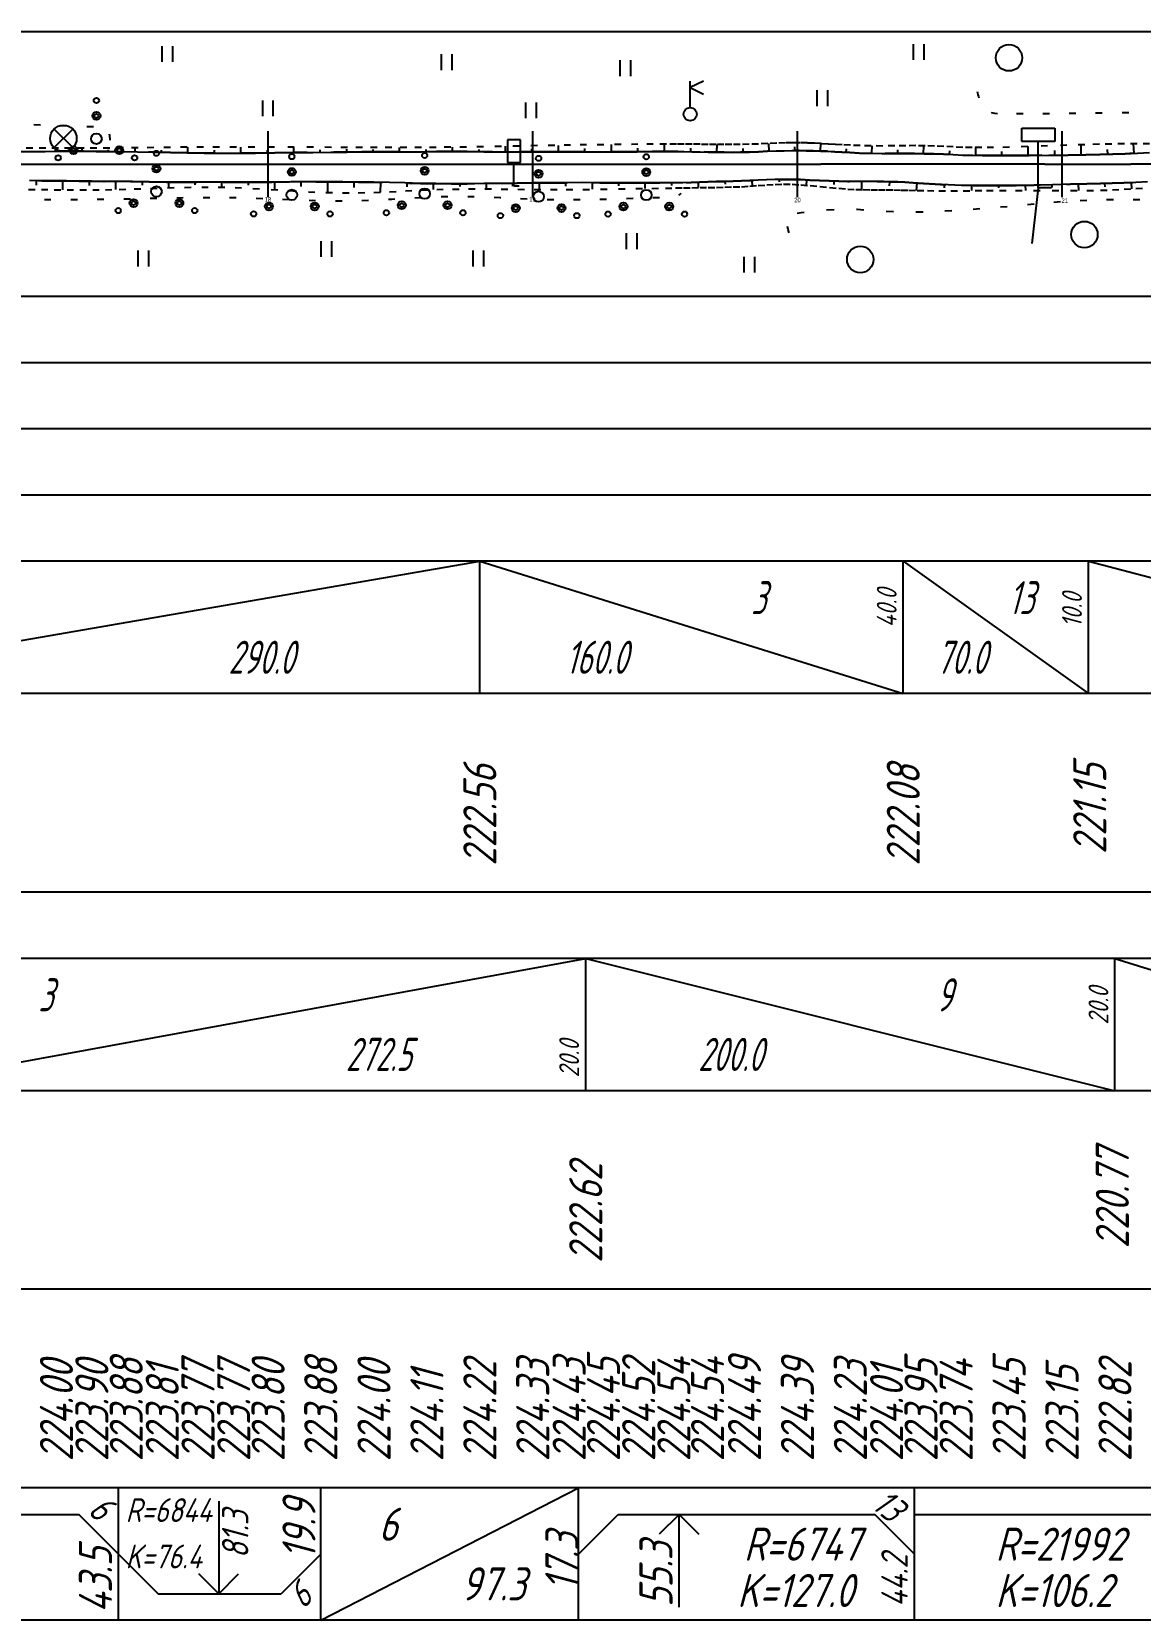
# Model space of a CAD drawing. Extents: x 2172 to 5772, y -842 to -248.
# Drawn here: x 2609.4 to 2693.1, y -732.5 to -612.5 of the extents above; entities that cross this region are included whole.
import ezdxf

# ---------------------------------------------------------------- set-up
doc = ezdxf.new("R2010")
doc.units = 0
doc.header["$MEASUREMENT"] = 0
for name, pattern in [('CONTI', [0]), ('STROT', [1.7, 0.5, -1.2]), ('TP0', [0])]:
    doc.linetypes.add(name, pattern=pattern)
doc.layers.get('0').update_dxf_attribs({"linetype": 'CONTINUOUS'})
for name, color, linetype in [('DEFAULT', 7, 'CONTI'), ('OTKOSDEFAULT', 32, 'CONTI'), ('SIT_LDEFAULT', 7, 'CONTI'), ('USLZNDEFAULT', 7, 'CONTI'), ('КРАСНЫЕ_ОТМЕТКИ', 1, 'CONTINUOUS'), ('ЛЕВЫЙ_ЛОТОК_УКЛОНЫ', 7, 'CONTINUOUS'), ('ОСЬ_УКЛОН_И_КРИВАЯ', 1, 'CONTINUOUS'), ('ОТМЕТКИ_КЮВЕТОВ', 7, 'CONTINUOUS'), ('ПРАВЫЙ_ЛОТОК_УКЛОНЫ', 7, 'CONTINUOUS'), ('ЧЕРНЫЕ_ОТМЕТКИ', 7, 'CONTINUOUS')]:
    doc.layers.add(name, color=color, linetype=linetype)
doc.styles.add('SHRFT', font='TXT', dxfattribs={"width": 8.75})
doc.styles.add('ГОСТ', font='gost.TTF', dxfattribs={"oblique": 15, "height": 1})

# ---------------------------------------------------------------- blocks, each defined once
blk = doc.blocks.new('BL_13')
at = {"color": 0}
for p, q in [((-6.25, 17.5), (-6.25, 22.5)), ((-6.25, 22.5), (6.25, 22.5)), ((6.25, 22.5), (6.25, 17.5)), ((0, 17.5), (-6.25, 17.5)), ((0, 0), (0, 17.5)), ((6.25, 17.5), (0, 17.5)), ((5, 0), (0, 0))]:
    blk.add_line(p, q, dxfattribs=at)
blk = doc.blocks.new('BL_2010')
at = {"color": 0}
for centre, radius in [((0, 14.45), 1), ((0, 8.65), 1.5), ((0, 8.65), 0.75), ((0, 0), 2), ((-8.65, -4.35), 1.5), ((-8.65, -4.35), 0.75), ((8.65, -4.35), 1.5), ((8.65, -4.35), 0.75), ((-14.45, -7.2), 1), ((14.45, -7.2), 1)]:
    blk.add_circle(centre, radius, dxfattribs=at)
blk = doc.blocks.new('BL_12')
at = {"color": 0}
for p, q in [((2.5, 17.5), (-2.5, 17.5)), ((-2.5, 17.5), (-2.5, 9)), ((2.5, 9), (2.5, 17.5)), ((-2.5, 9), (0, 9)), ((0, 0), (0, 9)), ((0, 9), (2.5, 9)), ((2, 0), (0, 0))]:
    blk.add_line(p, q, dxfattribs=at)
blk = doc.blocks.new('BL_7')
at = {"color": 0}
for p, q in [((-3.5, 3.5), (3.5, -3.5)), ((-3.5, -3.5), (3.5, 3.5))]:
    blk.add_line(p, q, dxfattribs=at)
blk.add_circle((0, 0), 5, dxfattribs=at)
blk = doc.blocks.new('BL_4017')
at = {"color": 0}
for p, q in [((0, 2.5), (0, 12.5)), ((5, 12.5), (0, 10)), ((0, 10), (5, 7.5))]:
    blk.add_line(p, q, dxfattribs=at)
blk.add_circle((0, 0), 2.5, dxfattribs=at)
blk = doc.blocks.new('BL_2011')
at = {"color": 0}
for p, q in [((0, 0), (0, 6)), ((4, 0), (4, 6))]:
    blk.add_line(p, q, dxfattribs=at)
blk = doc.blocks.new('BL_2004')
at = {"color": 0}
blk.add_circle((0, 0), 5, dxfattribs=at)

msp = doc.modelspace()

# ---------------------------------------------------------------- linework, layer by layer
at = {"linetype": 'TP0'}
for p, q in [((3107.23, -612.48), (2267.23, -612.48)), ((3107.23, -632.48), (2267.23, -632.48)), ((3107.23, -642.48), (2267.23, -642.48)), ((3107.23, -647.48), (2267.23, -647.48)), ((3107.23, -652.48), (2267.23, -652.48)), ((3107.23, -662.48), (2267.23, -662.48)), ((3107.23, -677.48), (2267.23, -677.48)), ((3107.23, -692.48), (2267.23, -692.48)), ((3107.23, -707.48), (2267.23, -707.48)), ((3107.23, -722.48), (2267.23, -722.48)), ((3107.23, -732.48), (2267.23, -732.48))]:
    msp.add_line(p, q, dxfattribs=at)
msp.add_line((3107.23, -682.48), (2267.23, -682.48))
at = {"layer": 'DEFAULT', "color": 12, "linetype": 'CONTI'}
for p, q in [((2627.23, -624.98), (2627.23, -619.98)), ((2647.23, -624.98), (2647.23, -619.98)), ((2667.23, -624.98), (2667.23, -619.98)), ((2687.23, -624.98), (2687.23, -619.98)), ((2592.99, -622.48), (2656.99, -622.48)), ((2669.7, -622.48), (2668.99, -622.48)), ((2670.41, -622.48), (2669.7, -622.48)), ((2671.11, -622.48), (2670.41, -622.48)), ((2671.82, -622.48), (2671.11, -622.48)), ((2672.53, -622.48), (2671.82, -622.48)), ((2673.23, -622.48), (2672.53, -622.48)), ((2673.94, -622.48), (2673.23, -622.48)), ((2685.94, -622.48), (2692.43, -622.48)), ((2694.92, -622.48), (2692.44, -622.48))]:
    msp.add_line(p, q, dxfattribs=at)
for points in [[(2656.99, -622.48, 0), (2657.78, -622.48, 0)], [(2657.78, -622.48, 0), (2658.54, -622.48, 0)], [(2658.54, -622.48, 0), (2659.28, -622.48, 0)], [(2659.28, -622.48, 0), (2659.98, -622.48, 0)], [(2659.98, -622.48, 0), (2660.66, -622.48, 0)], [(2660.66, -622.48, 0), (2661.32, -622.48, 0)], [(2661.32, -622.48, 0), (2661.94, -622.48, 0)], [(2661.94, -622.48, 0), (2662.54, -622.48, 0)], [(2662.54, -622.48, 0), (2663.12, -622.48, 0)], [(2663.12, -622.48, 0), (2663.66, -622.48, 0)], [(2663.66, -622.48, 0), (2664.18, -622.48, 0)], [(2664.18, -622.48, 0), (2664.68, -622.48, 0)], [(2664.68, -622.48, 0), (2665.14, -622.48, 0)], [(2665.14, -622.48, 0), (2665.58, -622.48, 0)], [(2665.58, -622.48, 0), (2666, -622.48, 0)], [(2666, -622.48, 0), (2666.38, -622.48, 0)], [(2666.38, -622.48, 0), (2666.74, -622.48, 0)], [(2666.74, -622.48, 0), (2667.08, -622.48, 0)], [(2667.08, -622.48, 0), (2667.38, -622.48, 0)], [(2667.38, -622.48, 0), (2667.66, -622.48, 0)], [(2667.66, -622.48, 0), (2667.92, -622.48, 0)], [(2667.92, -622.48, 0), (2668.14, -622.48, 0)], [(2668.14, -622.48, 0), (2668.34, -622.48, 0)], [(2668.34, -622.48, 0), (2668.51, -622.48, 0)], [(2668.51, -622.48, 0), (2668.66, -622.48, 0)], [(2668.66, -622.48, 0), (2668.78, -622.48, 0)], [(2668.78, -622.48, 0), (2668.87, -622.48, 0)], [(2668.87, -622.48, 0), (2668.94, -622.48, 0)], [(2668.94, -622.48, 0), (2668.98, -622.48, 0)], [(2668.98, -622.48, 0), (2668.99, -622.48, 0)], [(2673.95, -622.48, 0), (2673.94, -622.48, 0)], [(2673.99, -622.48, 0), (2673.95, -622.48, 0)], [(2674.06, -622.48, 0), (2673.99, -622.48, 0)], [(2674.15, -622.48, 0), (2674.06, -622.48, 0)], [(2674.27, -622.48, 0), (2674.15, -622.48, 0)], [(2674.42, -622.48, 0), (2674.27, -622.48, 0)], [(2674.59, -622.48, 0), (2674.42, -622.48, 0)], [(2674.79, -622.48, 0), (2674.59, -622.48, 0)], [(2675.02, -622.48, 0), (2674.79, -622.48, 0)], [(2675.27, -622.48, 0), (2675.02, -622.48, 0)], [(2675.55, -622.48, 0), (2675.27, -622.48, 0)], [(2675.86, -622.48, 0), (2675.55, -622.48, 0)], [(2676.19, -622.48, 0), (2675.86, -622.48, 0)], [(2676.55, -622.48, 0), (2676.19, -622.48, 0)], [(2676.94, -622.48, 0), (2676.55, -622.48, 0)], [(2677.35, -622.48, 0), (2676.94, -622.48, 0)], [(2677.79, -622.48, 0), (2677.35, -622.48, 0)], [(2678.26, -622.48, 0), (2677.79, -622.48, 0)], [(2678.75, -622.48, 0), (2678.26, -622.48, 0)], [(2679.27, -622.48, 0), (2678.75, -622.48, 0)], [(2679.82, -622.48, 0), (2679.27, -622.48, 0)], [(2680.39, -622.48, 0), (2679.82, -622.48, 0)], [(2680.99, -622.48, 0), (2680.39, -622.48, 0)], [(2681.62, -622.48, 0), (2680.99, -622.48, 0)], [(2682.27, -622.48, 0), (2681.62, -622.48, 0)], [(2682.95, -622.48, 0), (2682.27, -622.48, 0)], [(2683.66, -622.48, 0), (2682.95, -622.48, 0)], [(2684.39, -622.48, 0), (2683.66, -622.48, 0)], [(2685.15, -622.48, 0), (2684.39, -622.48, 0)], [(2685.94, -622.48, 0), (2685.15, -622.48, 0)]]:
    msp.add_polyline3d(points, dxfattribs=at)
at = {"layer": 'OTKOSDEFAULT', "color": 32}
for p, q in [((2608.45, -621.52, 44.53), (2609.41, -621.52, 44.53)), ((2609.41, -621.52, 44.53), (2610.38, -621.52, 44.52)), ((2610.38, -621.52, 44.52), (2611.34, -621.51, 44.51)), ((2611.17, -621.51), (2611.17, -621.4)), ((2611.34, -621.51, 44.51), (2612.31, -621.51, 44.51)), ((2612.31, -621.51, 44.51), (2613.27, -621.51, 44.5)), ((2613.17, -621.51), (2613.17, -621.27)), ((2613.27, -621.51, 44.5), (2614.24, -621.52, 44.5)), ((2614.24, -621.52, 44.5), (2615.2, -621.52, 44.49)), ((2615.17, -621.52), (2615.17, -621.39)), ((2615.2, -621.52, 44.49), (2616.23, -621.53, 44.49)), ((2616.23, -621.53, 44.49), (2617.36, -621.55, 44.48)), ((2617.17, -621.55), (2617.17, -621.24)), ((2617.36, -621.55, 44.48), (2618.57, -621.58, 44.47)), ((2618.57, -621.58, 44.47), (2619.84, -621.6, 44.47)), ((2619.17, -621.59), (2619.17, -621.41)), ((2619.84, -621.6, 44.47), (2621.12, -621.62, 44.46)), ((2621.17, -621.62), (2621.17, -621.2)), ((2623.17, -621.64), (2623.17, -621.42)), ((2625.17, -621.64), (2625.17, -621.19)), ((2627.17, -621.63), (2627.17, -621.41)), ((2629.17, -621.61), (2629.17, -621.2)), ((2629.2, -621.61, 44.52), (2630.62, -621.59, 44.53)), ((2630.62, -621.59, 44.53), (2631.97, -621.58, 44.55)), ((2631.17, -621.59), (2631.17, -621.4)), ((2631.97, -621.58, 44.55), (2633.18, -621.57, 44.57)), ((2633.17, -621.57), (2633.17, -621.34)), ((2633.18, -621.57, 44.57), (2634.31, -621.56, 44.56)), ((2634.31, -621.56, 44.56), (2635.44, -621.55, 44.56)), ((2635.17, -621.56), (2635.17, -621.38)), ((2635.44, -621.55, 44.56), (2636.57, -621.55, 44.56)), ((2636.57, -621.55, 44.56), (2637.7, -621.54, 44.56)), ((2637.17, -621.55), (2637.17, -621.22)), ((2637.7, -621.54, 44.56), (2638.83, -621.54, 44.56)), ((2638.83, -621.54, 44.56), (2639.95, -621.53, 44.55)), ((2639.17, -621.54), (2639.17, -621.38)), ((2639.95, -621.53, 44.55), (2641.09, -621.53, 44.55)), ((2641.09, -621.53, 44.55), (2642.27, -621.53, 44.55)), ((2641.17, -621.53), (2641.17, -621.2)), ((2642.27, -621.53, 44.55), (2643.54, -621.54, 44.54)), ((2643.17, -621.54), (2643.17, -621.36)), ((2643.54, -621.54, 44.54), (2644.86, -621.54, 44.53)), ((2644.86, -621.54, 44.53), (2646.2, -621.55, 44.53)), ((2645.17, -621.55), (2645.17, -621.13)), ((2646.2, -621.55, 44.53), (2647.52, -621.56, 44.52)), ((2647.17, -621.55), (2647.17, -621.32)), ((2647.52, -621.56, 44.52), (2648.8, -621.56, 44.51)), ((2648.8, -621.56, 44.51), (2650, -621.56, 44.51)), ((2649.17, -621.56), (2649.17, -621.06)), ((2650, -621.56, 44.51), (2651.21, -621.56, 44.51)), ((2651.17, -621.56), (2651.17, -621.29)), ((2651.21, -621.56, 44.51), (2652.51, -621.55, 44.51)), ((2652.51, -621.55, 44.51), (2653.83, -621.54, 44.52)), ((2653.17, -621.55), (2653.17, -621)), ((2653.83, -621.54, 44.52), (2655.11, -621.54, 44.52)), ((2655.11, -621.54, 44.52), (2656.28, -621.53, 44.52)), ((2655.18, -621.53), (2655.17, -621.26)), ((2656.28, -621.53, 44.52), (2657.28, -621.53, 44.53)), ((2657.18, -621.53), (2657.18, -620.97)), ((2657.28, -621.53, 44.53), (2658.03, -621.53, 44.53)), ((2658.03, -621.53, 44.53), (2658.65, -621.53, 44.53)), ((2658.65, -621.53, 44.53), (2659.26, -621.54, 44.54)), ((2659.17, -621.54), (2659.17, -621.26)), ((2659.26, -621.54, 44.54), (2659.87, -621.55, 44.55)), ((2659.87, -621.55, 44.55), (2660.48, -621.57, 44.55)), ((2660.48, -621.57, 44.55), (2661.09, -621.58, 44.56)), ((2661.09, -621.58, 44.56), (2661.7, -621.58, 44.56)), ((2661.15, -621.58), (2661.16, -621)), ((2661.7, -621.58, 44.56), (2662.31, -621.59, 44.57)), ((2662.31, -621.59, 44.57), (2662.94, -621.58, 44.58)), ((2662.94, -621.58, 44.58), (2663.6, -621.57, 44.59)), ((2663.13, -621.58), (2663.12, -621.29)), ((2663.6, -621.57, 44.59), (2664.28, -621.54, 44.61)), ((2664.28, -621.54, 44.61), (2664.96, -621.51, 44.62)), ((2664.96, -621.51, 44.62), (2665.62, -621.48, 44.63)), ((2665.09, -621.51), (2665.07, -620.92)), ((2665.62, -621.48, 44.63), (2666.24, -621.46, 44.65)), ((2666.24, -621.46, 44.65), (2666.81, -621.45, 44.66)), ((2666.81, -621.45, 44.66), (2667.35, -621.45, 44.65)), ((2667.04, -621.45), (2667.04, -621.16)), ((2667.35, -621.45, 44.65), (2667.89, -621.46, 44.65)), ((2667.89, -621.46, 44.65), (2668.43, -621.47, 44.65)), ((2668.43, -621.47, 44.65), (2668.97, -621.49, 44.64)), ((2668.97, -621.49, 44.64), (2669.51, -621.51, 44.64)), ((2668.98, -621.49), (2669, -620.93)), ((2669.51, -621.51, 44.64), (2670.05, -621.54, 44.64)), ((2670.05, -621.54, 44.64), (2670.59, -621.57, 44.63)), ((2670.59, -621.57, 44.63), (2671.2, -621.6, 44.62)), ((2670.92, -621.59), (2670.93, -621.31)), ((2671.2, -621.6, 44.62), (2671.93, -621.64, 44.6)), ((2672.86, -621.66), (2672.87, -621.1)), ((2674.81, -621.68), (2674.81, -621.39)), ((2676.76, -621.69), (2676.78, -621.09)), ((2678.73, -621.75), (2678.74, -621.46)), ((2680.71, -621.81), (2680.72, -621.23)), ((2682.69, -621.82), (2682.69, -621.52)), ((2684.68, -621.82), (2684.68, -621.15)), ((2686.68, -621.81), (2686.68, -621.44)), ((2688.68, -621.78), (2688.67, -621.02)), ((2690.68, -621.75), (2690.67, -621.36)), ((2692.68, -621.66), (2692.64, -620.95)), ((2621.12, -621.62, 44.46), (2622.39, -621.64, 44.45)), ((2622.39, -621.64, 44.45), (2623.62, -621.64, 44.45)), ((2623.62, -621.64, 44.45), (2624.9, -621.64, 44.46)), ((2624.9, -621.64, 44.46), (2626.28, -621.64, 44.48)), ((2626.28, -621.64, 44.48), (2627.73, -621.62, 44.5)), ((2627.73, -621.62, 44.5), (2629.2, -621.61, 44.52)), ((2671.93, -621.64, 44.6), (2672.75, -621.66, 44.59)), ((2672.75, -621.66, 44.59), (2673.61, -621.68, 44.57)), ((2673.61, -621.68, 44.57), (2674.48, -621.68, 44.55)), ((2674.48, -621.68, 44.55), (2675.32, -621.68, 44.53)), ((2675.32, -621.68, 44.53), (2676.09, -621.68, 44.52)), ((2676.09, -621.68, 44.52), (2676.82, -621.69, 44.5)), ((2676.82, -621.69, 44.5), (2677.54, -621.71, 44.49)), ((2677.54, -621.71, 44.49), (2678.27, -621.73, 44.47)), ((2678.27, -621.73, 44.47), (2679.01, -621.76, 44.46)), ((2679.01, -621.76, 44.46), (2679.74, -621.79, 44.44)), ((2679.74, -621.79, 44.44), (2680.48, -621.81, 44.43)), ((2680.48, -621.81, 44.43), (2681.22, -621.82, 44.41)), ((2681.22, -621.82, 44.41), (2682.13, -621.82, 44.41)), ((2682.13, -621.82, 44.41), (2683.35, -621.83, 44.4)), ((2683.35, -621.83, 44.4), (2684.75, -621.82, 44.39)), ((2684.75, -621.82, 44.39), (2686.24, -621.81, 44.38)), ((2686.24, -621.81, 44.38), (2687.7, -621.8, 44.37)), ((2687.7, -621.8, 44.37), (2689.03, -621.78, 44.36)), ((2689.03, -621.78, 44.36), (2690.12, -621.76, 44.35)), ((2690.12, -621.76, 44.35), (2691.06, -621.73, 44.33)), ((2691.06, -621.73, 44.33), (2691.99, -621.7, 44.3)), ((2691.99, -621.7, 44.3), (2692.92, -621.65, 44.27)), ((2692.92, -621.65, 44.27), (2693.85, -621.61, 44.25)), ((2610.13, -623.73, 44.53), (2609.19, -623.71, 44.54)), ((2609.71, -623.72), (2609.7, -624.06)), ((2611.07, -623.74, 44.53), (2610.13, -623.73, 44.53)), ((2612, -623.75, 44.52), (2611.07, -623.74, 44.53)), ((2611.7, -623.75), (2611.7, -624.42)), ((2612.94, -623.76, 44.51), (2612, -623.75, 44.52)), ((2613.88, -623.77, 44.5), (2612.94, -623.76, 44.51)), ((2613.7, -623.77), (2613.7, -624.1)), ((2614.82, -623.78, 44.5), (2613.88, -623.77, 44.5)), ((2615.84, -623.79, 44.5), (2614.82, -623.78, 44.5)), ((2615.7, -623.79), (2615.7, -624.39)), ((2616.99, -623.8, 44.5), (2615.84, -623.79, 44.5)), ((2618.24, -623.82, 44.5), (2616.99, -623.8, 44.5)), ((2617.7, -623.81), (2617.7, -624.07)), ((2619.55, -623.83, 44.5), (2618.24, -623.82, 44.5)), ((2620.89, -623.84, 44.5), (2619.55, -623.83, 44.5)), ((2619.7, -623.83), (2619.7, -624.26)), ((2622.21, -623.85, 44.5), (2620.89, -623.84, 44.5)), ((2621.7, -623.84), (2621.7, -624.03)), ((2623.48, -623.85, 44.5), (2622.21, -623.85, 44.5)), ((2624.77, -623.85, 44.5), (2623.48, -623.85, 44.5)), ((2623.7, -623.85), (2623.7, -624.22)), ((2626.13, -623.84, 44.49), (2624.77, -623.85, 44.5)), ((2625.71, -623.85), (2625.71, -624.07)), ((2627.54, -623.83, 44.49), (2626.13, -623.84, 44.49)), ((2628.95, -623.82, 44.49), (2627.54, -623.83, 44.49)), ((2627.71, -623.83), (2627.71, -624.41)), ((2630.33, -623.81, 44.49), (2628.95, -623.82, 44.49)), ((2629.71, -623.82), (2629.71, -624.17)), ((2631.65, -623.81, 44.48), (2630.33, -623.81, 44.49)), ((2632.88, -623.81, 44.48), (2631.65, -623.81, 44.48)), ((2631.71, -623.81), (2631.71, -624.62)), ((2634.05, -623.83, 44.48), (2632.88, -623.81, 44.48)), ((2633.71, -623.82), (2633.7, -624.23)), ((2635.22, -623.85, 44.48), (2634.05, -623.83, 44.48)), ((2636.39, -623.87, 44.48), (2635.22, -623.85, 44.48)), ((2635.71, -623.86), (2635.69, -624.59)), ((2637.56, -623.9, 44.47), (2636.39, -623.87, 44.48)), ((2638.74, -623.93, 44.47), (2637.56, -623.9, 44.47)), ((2637.71, -623.91), (2637.7, -624.2)), ((2639.91, -623.95, 44.47), (2638.74, -623.93, 44.47)), ((2639.71, -623.94), (2639.7, -624.4)), ((2641.08, -623.96, 44.47), (2639.91, -623.95, 44.47)), ((2642.28, -623.96, 44.47), (2641.08, -623.96, 44.47)), ((2641.71, -623.96), (2641.71, -624.16)), ((2643.52, -623.95, 44.47), (2642.28, -623.96, 44.47)), ((2644.78, -623.93, 44.47), (2643.52, -623.95, 44.47)), ((2643.71, -623.95), (2643.71, -624.35)), ((2646.05, -623.92, 44.47), (2644.78, -623.93, 44.47)), ((2645.71, -623.92), (2645.71, -624.15)), ((2647.32, -623.9, 44.47), (2646.05, -623.92, 44.47)), ((2648.56, -623.88, 44.47), (2647.32, -623.9, 44.47)), ((2647.71, -623.89), (2647.71, -624.39)), ((2649.75, -623.88, 44.47), (2648.56, -623.88, 44.47)), ((2649.71, -623.88), (2649.71, -624.14)), ((2650.98, -623.87, 44.47), (2649.75, -623.88, 44.47)), ((2652.31, -623.88, 44.47), (2650.98, -623.87, 44.47)), ((2651.71, -623.87), (2651.71, -624.38)), ((2653.65, -623.88, 44.47), (2652.31, -623.88, 44.47)), ((2654.95, -623.88, 44.47), (2653.65, -623.88, 44.47)), ((2653.71, -623.88), (2653.71, -624.11)), ((2656.14, -623.89, 44.47), (2654.95, -623.88, 44.47)), ((2655.71, -623.89), (2655.71, -624.31)), ((2657.15, -623.89, 44.47), (2656.14, -623.89, 44.47)), ((2657.93, -623.89, 44.47), (2657.15, -623.89, 44.47)), ((2657.71, -623.89), (2657.71, -624.09)), ((2658.56, -623.88, 44.48), (2657.93, -623.89, 44.47)), ((2659.2, -623.87, 44.5), (2658.56, -623.88, 44.48)), ((2659.84, -623.85, 44.51), (2659.2, -623.87, 44.5)), ((2659.72, -623.85), (2659.74, -624.25)), ((2660.47, -623.82, 44.53), (2659.84, -623.85, 44.51)), ((2661.11, -623.8, 44.54), (2660.47, -623.82, 44.53)), ((2661.75, -623.78, 44.56), (2661.11, -623.8, 44.54)), ((2662.38, -623.76, 44.57), (2661.75, -623.78, 44.56)), ((2661.75, -623.78), (2661.76, -623.98)), ((2663, -623.74, 44.57), (2662.38, -623.76, 44.57)), ((2663.64, -623.72, 44.57), (2663, -623.74, 44.57)), ((2664.27, -623.69, 44.57), (2663.64, -623.72, 44.57)), ((2663.79, -623.71), (2663.81, -624.13)), ((2664.9, -623.66, 44.57), (2664.27, -623.69, 44.57)), ((2665.53, -623.64, 44.57), (2664.9, -623.66, 44.57)), ((2666.17, -623.63, 44.56), (2665.53, -623.64, 44.57)), ((2665.84, -623.64), (2665.85, -623.82)), ((2666.8, -623.63, 44.56), (2666.17, -623.63, 44.56)), ((2667.46, -623.65, 44.56), (2666.8, -623.63, 44.56)), ((2668.18, -623.68, 44.55), (2667.46, -623.65, 44.56)), ((2667.91, -623.68), (2667.89, -624.07)), ((2668.91, -623.72, 44.54), (2668.18, -623.68, 44.55)), ((2669.64, -623.75, 44.54), (2668.91, -623.72, 44.54)), ((2670.35, -623.77, 44.53), (2669.64, -623.75, 44.54)), ((2669.99, -623.76), (2669.98, -624.02)), ((2671.01, -623.79, 44.53), (2670.35, -623.77, 44.53)), ((2671.59, -623.8, 44.52), (2671.01, -623.79, 44.53)), ((2672.12, -623.8, 44.52), (2671.59, -623.8, 44.52)), ((2672.08, -623.8), (2672.08, -624.4)), ((2672.66, -623.8, 44.51), (2672.12, -623.8, 44.52)), ((2673.2, -623.8, 44.51), (2672.66, -623.8, 44.51)), ((2673.74, -623.8, 44.51), (2673.2, -623.8, 44.51)), ((2674.28, -623.81, 44.5), (2673.74, -623.8, 44.51)), ((2674.18, -623.81), (2674.17, -624.12)), ((2674.81, -623.82, 44.5), (2674.28, -623.81, 44.5)), ((2675.34, -623.84, 44.5), (2674.81, -623.82, 44.5)), ((2675.97, -623.88, 44.49), (2675.34, -623.84, 44.5)), ((2676.75, -623.94, 44.48), (2675.97, -623.88, 44.49)), ((2676.26, -623.9), (2676.21, -624.46)), ((2677.65, -623.99, 44.47), (2676.75, -623.94, 44.48)), ((2678.63, -624.04, 44.46), (2677.65, -623.99, 44.47)), ((2687.87, -624, 44.3), (2686.52, -624.03, 44.33)), ((2689.11, -623.97, 44.27), (2687.87, -624, 44.3)), ((2688.46, -623.99), (2688.47, -624.47)), ((2690.13, -623.95, 44.25), (2689.11, -623.97, 44.27)), ((2691.02, -623.92, 44.24), (2690.13, -623.95, 44.25)), ((2690.45, -623.94), (2690.46, -624.19)), ((2691.91, -623.89, 44.23), (2691.02, -623.92, 44.24)), ((2692.81, -623.86, 44.22), (2691.91, -623.89, 44.23)), ((2692.45, -623.87), (2692.47, -624.35)), ((2693.7, -623.82, 44.21), (2692.81, -623.86, 44.22)), ((2678.33, -624.03), (2678.32, -624.26)), ((2679.62, -624.08, 44.45), (2678.63, -624.04, 44.46)), ((2680.61, -624.1, 44.44), (2679.62, -624.08, 44.45)), ((2680.39, -624.09), (2680.38, -624.48)), ((2681.52, -624.1, 44.43), (2680.61, -624.1, 44.44)), ((2682.54, -624.1, 44.41), (2681.52, -624.1, 44.43)), ((2682.43, -624.1), (2682.43, -624.28)), ((2683.76, -624.08, 44.38), (2682.54, -624.1, 44.41)), ((2685.12, -624.06, 44.36), (2683.76, -624.08, 44.38)), ((2684.45, -624.07), (2684.46, -624.47)), ((2686.52, -624.03, 44.33), (2685.12, -624.06, 44.36)), ((2686.45, -624.03), (2686.46, -624.25))]:
    msp.add_line(p, q, dxfattribs=at)
at = {"layer": 'OTKOSDEFAULT', "color": 32, "linetype": 'STROT'}
for p, q in [((2609.45, -621.27, 44.56), (2608.48, -621.27, 44.56)), ((2610.42, -621.28, 44.56), (2609.45, -621.27, 44.56)), ((2611.38, -621.28, 44.56), (2610.42, -621.28, 44.56)), ((2612.35, -621.27, 44.56), (2611.38, -621.28, 44.56)), ((2613.32, -621.27, 44.56), (2612.35, -621.27, 44.56)), ((2614.29, -621.26, 44.56), (2613.32, -621.27, 44.56)), ((2615.26, -621.26, 44.56), (2614.29, -621.26, 44.56)), ((2616.29, -621.25, 44.57), (2615.26, -621.26, 44.56)), ((2617.41, -621.24, 44.58), (2616.29, -621.25, 44.57)), ((2618.6, -621.23, 44.59), (2617.41, -621.24, 44.58)), ((2619.84, -621.22, 44.6), (2618.6, -621.23, 44.59)), ((2621.1, -621.2, 44.61), (2619.84, -621.22, 44.6)), ((2622.35, -621.2, 44.61), (2621.1, -621.2, 44.61)), ((2623.56, -621.19, 44.62), (2622.35, -621.2, 44.61)), ((2624.83, -621.19, 44.61), (2623.56, -621.19, 44.62)), ((2626.23, -621.19, 44.59), (2624.83, -621.19, 44.61)), ((2627.71, -621.19, 44.58), (2626.23, -621.19, 44.59)), ((2629.21, -621.2, 44.56), (2627.71, -621.19, 44.58)), ((2630.66, -621.2, 44.54), (2629.21, -621.2, 44.56)), ((2632.02, -621.21, 44.53), (2630.66, -621.2, 44.54)), ((2633.23, -621.21, 44.51), (2632.02, -621.21, 44.53)), ((2634.35, -621.21, 44.52), (2633.23, -621.21, 44.51)), ((2635.46, -621.21, 44.52), (2634.35, -621.21, 44.52)), ((2636.58, -621.22, 44.52), (2635.46, -621.21, 44.52)), ((2637.7, -621.22, 44.52), (2636.58, -621.22, 44.52)), ((2638.81, -621.22, 44.52), (2637.7, -621.22, 44.52)), ((2639.93, -621.21, 44.53), (2638.81, -621.22, 44.52)), ((2641.04, -621.2, 44.53), (2639.93, -621.21, 44.53)), ((2642.22, -621.19, 44.53), (2641.04, -621.2, 44.53)), ((2643.51, -621.17, 44.53), (2642.22, -621.19, 44.53)), ((2644.86, -621.14, 44.53), (2643.51, -621.17, 44.53)), ((2646.23, -621.11, 44.53), (2644.86, -621.14, 44.53)), ((2647.59, -621.08, 44.53), (2646.23, -621.11, 44.53)), ((2648.89, -621.06, 44.53), (2647.59, -621.08, 44.53)), ((2650.09, -621.04, 44.53), (2648.89, -621.06, 44.53)), ((2651.3, -621.02, 44.52), (2650.09, -621.04, 44.53)), ((2652.59, -621.01, 44.52), (2651.3, -621.02, 44.52)), ((2653.91, -621, 44.51), (2652.59, -621.01, 44.52)), ((2655.18, -620.98, 44.51), (2653.91, -621, 44.51)), ((2656.34, -620.97, 44.51), (2655.18, -620.98, 44.51)), ((2657.33, -620.97, 44.5), (2656.34, -620.97, 44.51)), ((2658.08, -620.97, 44.5), (2657.33, -620.97, 44.5)), ((2658.68, -620.97, 44.5), (2658.08, -620.97, 44.5)), ((2659.28, -620.97, 44.5), (2658.68, -620.97, 44.5)), ((2659.88, -620.98, 44.5), (2659.28, -620.97, 44.5)), ((2660.48, -620.99, 44.5), (2659.88, -620.98, 44.5)), ((2661.08, -621, 44.5), (2660.48, -620.99, 44.5)), ((2661.68, -621, 44.5), (2661.08, -621, 44.5)), ((2662.27, -621, 44.5), (2661.68, -621, 44.5)), ((2662.9, -621, 44.5), (2662.27, -621, 44.5)), ((2663.58, -620.98, 44.5), (2662.9, -621, 44.5)), ((2664.29, -620.96, 44.49), (2663.58, -620.98, 44.5)), ((2664.99, -620.93, 44.49), (2664.29, -620.96, 44.49)), ((2665.68, -620.9, 44.49), (2664.99, -620.93, 44.49)), ((2666.32, -620.87, 44.49), (2665.68, -620.9, 44.49)), ((2666.89, -620.86, 44.49), (2666.32, -620.87, 44.49)), ((2667.42, -620.87, 44.49), (2666.89, -620.86, 44.49)), ((2667.96, -620.88, 44.49), (2667.42, -620.87, 44.49)), ((2668.49, -620.9, 44.49), (2667.96, -620.88, 44.49)), ((2669.02, -620.93, 44.49), (2668.49, -620.9, 44.49)), ((2669.56, -620.96, 44.49), (2669.02, -620.93, 44.49)), ((2670.09, -620.99, 44.49), (2669.56, -620.96, 44.49)), ((2670.62, -621.02, 44.48), (2670.09, -620.99, 44.49)), ((2671.23, -621.05, 44.48), (2670.62, -621.02, 44.48)), ((2671.98, -621.08, 44.47), (2671.23, -621.05, 44.48)), ((2672.81, -621.1, 44.46), (2671.98, -621.08, 44.47)), ((2673.69, -621.11, 44.46), (2672.81, -621.1, 44.46)), ((2674.58, -621.1, 44.45), (2673.69, -621.11, 44.46)), ((2675.42, -621.09, 44.44), (2674.58, -621.1, 44.45)), ((2676.18, -621.08, 44.43), (2675.42, -621.09, 44.44)), ((2676.88, -621.09, 44.42), (2676.18, -621.08, 44.43)), ((2677.59, -621.11, 44.41), (2676.88, -621.09, 44.42)), ((2678.3, -621.14, 44.39), (2677.59, -621.11, 44.41)), ((2679.01, -621.18, 44.38), (2678.3, -621.14, 44.39)), ((2679.73, -621.21, 44.37), (2679.01, -621.18, 44.38)), ((2680.44, -621.23, 44.35), (2679.73, -621.21, 44.37)), ((2681.16, -621.23, 44.34), (2680.44, -621.23, 44.35)), ((2682.06, -621.22, 44.33), (2681.16, -621.23, 44.34)), ((2683.26, -621.2, 44.32), (2682.06, -621.22, 44.33)), ((2684.65, -621.15, 44.31), (2683.26, -621.2, 44.32)), ((2686.14, -621.1, 44.3), (2684.65, -621.15, 44.31)), ((2687.6, -621.05, 44.29), (2686.14, -621.1, 44.3)), ((2688.94, -621.01, 44.27), (2687.6, -621.05, 44.29)), ((2690.05, -620.98, 44.27), (2688.94, -621.01, 44.27)), ((2691, -620.96, 44.24), (2690.05, -620.98, 44.27)), ((2691.95, -620.95, 44.22), (2691, -620.96, 44.24)), ((2692.91, -620.95, 44.2), (2691.95, -620.95, 44.22)), ((2693.85, -620.94, 44.18), (2692.91, -620.95, 44.2)), ((2665.55, -624.01, 44.46), (2666.19, -624, 44.45)), ((2666.19, -624, 44.45), (2666.83, -624, 44.45)), ((2609.12, -624.39, 44.44), (2610.09, -624.4, 44.45)), ((2610.09, -624.4, 44.45), (2611.06, -624.41, 44.46)), ((2611.06, -624.41, 44.46), (2612.03, -624.42, 44.47)), ((2612.03, -624.42, 44.47), (2613, -624.42, 44.48)), ((2613, -624.42, 44.48), (2613.97, -624.42, 44.49)), ((2613.97, -624.42, 44.49), (2614.93, -624.41, 44.5)), ((2614.93, -624.41, 44.5), (2615.97, -624.39, 44.49)), ((2615.97, -624.39, 44.49), (2617.11, -624.35, 44.49)), ((2617.11, -624.35, 44.49), (2618.34, -624.31, 44.48)), ((2618.34, -624.31, 44.48), (2619.62, -624.27, 44.48)), ((2619.62, -624.27, 44.48), (2620.92, -624.23, 44.47)), ((2620.92, -624.23, 44.47), (2622.21, -624.21, 44.47)), ((2622.21, -624.21, 44.47), (2623.46, -624.21, 44.46)), ((2623.46, -624.21, 44.46), (2624.73, -624.25, 44.46)), ((2624.73, -624.25, 44.46), (2626.08, -624.31, 44.46)), ((2626.08, -624.31, 44.46), (2627.47, -624.39, 44.45)), ((2627.47, -624.39, 44.45), (2628.88, -624.48, 44.45)), ((2628.88, -624.48, 44.45), (2630.27, -624.56, 44.45)), ((2630.27, -624.56, 44.45), (2631.6, -624.62, 44.44)), ((2631.6, -624.62, 44.44), (2632.85, -624.65, 44.44)), ((2632.85, -624.65, 44.44), (2634.04, -624.64, 44.44)), ((2634.04, -624.64, 44.44), (2635.22, -624.61, 44.45)), ((2635.22, -624.61, 44.45), (2636.41, -624.56, 44.45)), ((2636.41, -624.56, 44.45), (2637.6, -624.5, 44.46)), ((2637.6, -624.5, 44.46), (2638.79, -624.44, 44.46)), ((2638.79, -624.44, 44.46), (2639.97, -624.39, 44.47)), ((2639.97, -624.39, 44.47), (2641.16, -624.36, 44.47)), ((2641.16, -624.36, 44.47), (2642.37, -624.35, 44.47)), ((2642.37, -624.35, 44.47), (2643.6, -624.35, 44.47)), ((2643.6, -624.35, 44.47), (2644.85, -624.36, 44.47)), ((2644.85, -624.36, 44.47), (2646.1, -624.38, 44.47)), ((2646.1, -624.38, 44.47), (2647.34, -624.39, 44.47)), ((2647.34, -624.39, 44.47), (2648.57, -624.4, 44.46)), ((2648.57, -624.4, 44.46), (2649.76, -624.4, 44.46)), ((2649.76, -624.4, 44.46), (2651.01, -624.39, 44.46)), ((2651.01, -624.39, 44.46), (2652.35, -624.37, 44.46)), ((2652.35, -624.37, 44.46), (2653.71, -624.35, 44.46)), ((2653.71, -624.35, 44.46), (2655.03, -624.33, 44.45)), ((2655.03, -624.33, 44.45), (2656.23, -624.31, 44.45)), ((2656.23, -624.31, 44.45), (2657.25, -624.29, 44.45)), ((2657.25, -624.29, 44.45), (2658.01, -624.28, 44.45)), ((2658.01, -624.28, 44.45), (2658.63, -624.27, 44.45)), ((2658.63, -624.27, 44.45), (2659.25, -624.26, 44.46)), ((2659.25, -624.26, 44.46), (2659.87, -624.25, 44.47)), ((2659.87, -624.25, 44.47), (2660.49, -624.24, 44.47)), ((2660.49, -624.24, 44.47), (2661.11, -624.23, 44.48)), ((2661.11, -624.23, 44.48), (2661.74, -624.21, 44.48)), ((2661.74, -624.21, 44.48), (2662.37, -624.2, 44.49)), ((2662.37, -624.2, 44.49), (2663, -624.18, 44.48)), ((2663, -624.18, 44.48), (2663.63, -624.14, 44.48)), ((2663.63, -624.14, 44.48), (2664.27, -624.09, 44.47)), ((2664.27, -624.09, 44.47), (2664.91, -624.05, 44.46)), ((2664.91, -624.05, 44.46), (2665.55, -624.01, 44.46)), ((2666.83, -624, 44.45), (2667.49, -624.04, 44.44)), ((2667.49, -624.04, 44.44), (2668.2, -624.1, 44.44)), ((2668.2, -624.1, 44.44), (2668.92, -624.17, 44.44)), ((2668.92, -624.17, 44.44), (2669.65, -624.24, 44.44)), ((2669.65, -624.24, 44.44), (2670.36, -624.3, 44.44)), ((2670.36, -624.3, 44.44), (2671.03, -624.36, 44.43)), ((2671.03, -624.36, 44.43), (2671.64, -624.39, 44.43)), ((2671.64, -624.39, 44.43), (2672.21, -624.4, 44.43)), ((2672.21, -624.4, 44.43), (2672.79, -624.42, 44.42)), ((2672.79, -624.42, 44.42), (2673.36, -624.42, 44.41)), ((2673.36, -624.42, 44.41), (2673.93, -624.43, 44.41)), ((2673.93, -624.43, 44.41), (2674.51, -624.43, 44.4)), ((2674.51, -624.43, 44.4), (2675.08, -624.44, 44.39)), ((2675.08, -624.44, 44.39), (2675.64, -624.45, 44.39)), ((2675.64, -624.45, 44.39), (2676.28, -624.47, 44.38)), ((2676.28, -624.47, 44.38), (2677.05, -624.48, 44.37)), ((2677.05, -624.48, 44.37), (2677.91, -624.49, 44.36)), ((2677.91, -624.49, 44.36), (2678.82, -624.49, 44.35)), ((2678.82, -624.49, 44.35), (2679.75, -624.49, 44.34)), ((2679.75, -624.49, 44.34), (2680.66, -624.48, 44.33)), ((2680.66, -624.48, 44.33), (2681.52, -624.47, 44.32)), ((2681.52, -624.47, 44.32), (2682.5, -624.47, 44.3)), ((2682.5, -624.47, 44.3), (2683.72, -624.47, 44.28)), ((2683.72, -624.47, 44.28), (2685.08, -624.47, 44.26)), ((2685.08, -624.47, 44.26), (2686.49, -624.47, 44.24)), ((2686.49, -624.47, 44.24), (2687.87, -624.47, 44.22)), ((2687.87, -624.47, 44.22), (2689.11, -624.47, 44.2)), ((2689.11, -624.47, 44.2), (2690.14, -624.45, 44.18)), ((2690.14, -624.45, 44.18), (2691.03, -624.43, 44.17)), ((2691.03, -624.43, 44.17), (2691.92, -624.38, 44.16)), ((2691.92, -624.38, 44.16), (2692.81, -624.33, 44.15)), ((2692.81, -624.33, 44.15), (2693.7, -624.28, 44.14))]:
    msp.add_line(p, q, dxfattribs=at)
at = {"layer": 'SIT_LDEFAULT', "color": 7}
for p, q in [((2680.81, -616.99), (2680.83, -617.1)), ((2680.83, -617.1), (2680.87, -617.25)), ((2680.87, -617.25), (2680.91, -617.37)), ((2680.91, -617.37), (2680.94, -617.47)), ((2681.87, -618.56), (2681.9, -618.58)), ((2681.9, -618.58), (2682.01, -618.61)), ((2682.01, -618.61), (2682.13, -618.63)), ((2682.13, -618.63), (2682.34, -618.65)), ((2683.79, -618.66), (2684.13, -618.66)), ((2684.13, -618.66), (2684.28, -618.66)), ((2685.77, -618.64), (2686.05, -618.64)), ((2686.05, -618.64), (2686.27, -618.64)), ((2687.77, -618.62), (2688.27, -618.62)), ((2689.77, -618.6), (2690.27, -618.59)), ((2691.77, -618.57), (2692.08, -618.57)), ((2692.08, -618.57), (2692.27, -618.57)), ((2609.52, -619.48), (2610.02, -619.5)), ((2611.52, -619.55), (2612.02, -619.57)), ((2613.52, -619.63), (2614.02, -619.64)), ((2615.22, -620.18), (2615.25, -620.32)), ((2615.25, -620.32), (2615.27, -620.65)), ((2611.34, -621.51), (2611.19, -621.51)), ((2612.31, -621.51), (2611.34, -621.51)), ((2613.27, -621.51), (2612.31, -621.51)), ((2614.24, -621.52), (2613.27, -621.51)), ((2615.2, -621.52), (2614.24, -621.52)), ((2616.19, -621.54), (2615.2, -621.52)), ((2615.27, -620.65), (2615.27, -620.67)), ((2618.57, -621.58), (2618.19, -621.57)), ((2619.84, -621.6), (2618.57, -621.58)), ((2621.12, -621.62), (2619.84, -621.6)), ((2630.19, -621.6), (2629.2, -621.61)), ((2633.18, -621.57), (2632.19, -621.58)), ((2634.31, -621.56), (2633.18, -621.57)), ((2635.44, -621.55), (2634.31, -621.56)), ((2636.57, -621.55), (2635.44, -621.55)), ((2637.19, -621.54), (2636.57, -621.55)), ((2639.95, -621.53), (2639.19, -621.54)), ((2641.09, -621.53), (2639.95, -621.53)), ((2642.27, -621.53), (2641.09, -621.53)), ((2643.54, -621.54), (2642.27, -621.53)), ((2644.19, -621.54), (2643.54, -621.54)), ((2646.2, -621.55), (2646.19, -621.55)), ((2647.52, -621.56), (2646.2, -621.55)), ((2648.8, -621.56), (2647.52, -621.56)), ((2650, -621.56), (2648.8, -621.56)), ((2651.19, -621.56), (2650, -621.56)), ((2653.83, -621.54), (2653.19, -621.54)), ((2655.11, -621.54), (2653.83, -621.54)), ((2656.28, -621.53), (2655.11, -621.54)), ((2657.28, -621.53), (2656.28, -621.53)), ((2658.03, -621.53), (2657.28, -621.53)), ((2658.19, -621.53), (2658.03, -621.52)), ((2660.48, -621.57), (2660.18, -621.56)), ((2661.09, -621.58), (2660.48, -621.57)), ((2661.7, -621.58), (2661.09, -621.58)), ((2662.31, -621.59), (2661.7, -621.58)), ((2662.94, -621.58), (2662.31, -621.59)), ((2663.6, -621.57), (2662.94, -621.58)), ((2664.28, -621.54), (2663.6, -621.57)), ((2664.96, -621.51), (2664.28, -621.54)), ((2665.1, -621.51), (2664.96, -621.51)), ((2667.35, -621.45), (2667.05, -621.45)), ((2667.89, -621.46), (2667.35, -621.45)), ((2668.43, -621.47), (2667.89, -621.46)), ((2668.97, -621.49), (2668.43, -621.47)), ((2669.51, -621.51), (2668.97, -621.49)), ((2670.05, -621.54), (2669.51, -621.52)), ((2670.59, -621.57), (2670.05, -621.54)), ((2671.2, -621.6), (2670.59, -621.57)), ((2671.9, -621.64), (2671.2, -621.6)), ((2622.39, -621.64), (2621.12, -621.62)), ((2623.19, -621.64), (2622.39, -621.64)), ((2626.28, -621.64), (2625.19, -621.64)), ((2627.73, -621.62), (2626.28, -621.64)), ((2629.2, -621.61), (2627.73, -621.62)), ((2674.48, -621.68), (2673.85, -621.68)), ((2675.32, -621.68), (2674.48, -621.68)), ((2676.09, -621.68), (2675.32, -621.68)), ((2676.82, -621.69), (2676.09, -621.68)), ((2677.54, -621.71), (2676.82, -621.69)), ((2678.27, -621.73), (2677.54, -621.71)), ((2678.74, -621.75), (2678.27, -621.73)), ((2681.22, -621.82), (2680.72, -621.81)), ((2682.13, -621.82), (2681.22, -621.82)), ((2683.35, -621.83), (2682.13, -621.82)), ((2684.75, -621.82), (2683.35, -621.83)), ((2685.69, -621.81), (2684.75, -621.82)), ((2687.7, -621.8), (2687.69, -621.8)), ((2689.03, -621.78), (2687.7, -621.8)), ((2690.12, -621.76), (2689.03, -621.78)), ((2691.06, -621.73), (2690.12, -621.76)), ((2691.99, -621.7), (2691.06, -621.73)), ((2692.69, -621.66), (2691.99, -621.7)), ((2609.84, -623.72), (2610.13, -623.72)), ((2610.13, -623.73), (2611.07, -623.74)), ((2611.07, -623.74), (2612, -623.75)), ((2612, -623.75), (2612.94, -623.76)), ((2612.94, -623.76), (2613.88, -623.77)), ((2613.88, -623.77), (2614.82, -623.78)), ((2614.82, -623.78), (2614.84, -623.78)), ((2616.84, -623.8), (2616.99, -623.8)), ((2616.99, -623.8), (2618.24, -623.82)), ((2618.24, -623.82), (2619.55, -623.83)), ((2619.55, -623.83), (2620.89, -623.84)), ((2620.89, -623.84), (2621.84, -623.84)), ((2623.84, -623.85), (2624.77, -623.85)), ((2624.77, -623.85), (2626.13, -623.84)), ((2626.13, -623.84), (2627.54, -623.83)), ((2627.54, -623.83), (2628.84, -623.82)), ((2630.84, -623.81), (2631.65, -623.81)), ((2631.65, -623.81), (2632.88, -623.81)), ((2632.88, -623.81), (2634.05, -623.83)), ((2634.05, -623.83), (2635.22, -623.85)), ((2635.22, -623.85), (2635.84, -623.86)), ((2637.84, -623.91), (2638.74, -623.93)), ((2638.74, -623.93), (2639.91, -623.95)), ((2639.91, -623.95), (2641.08, -623.96)), ((2641.08, -623.96), (2642.28, -623.96)), ((2642.28, -623.96), (2642.83, -623.95)), ((2644.84, -623.93), (2646.05, -623.92)), ((2646.05, -623.92), (2647.32, -623.9)), ((2647.32, -623.9), (2648.56, -623.88)), ((2648.56, -623.88), (2649.75, -623.88)), ((2649.75, -623.88), (2649.84, -623.88)), ((2651.83, -623.87), (2652.31, -623.88)), ((2652.31, -623.88), (2653.65, -623.88)), ((2653.65, -623.88), (2654.95, -623.88)), ((2654.95, -623.88), (2656.14, -623.89)), ((2656.14, -623.89), (2656.84, -623.89)), ((2658.84, -623.88), (2659.2, -623.87)), ((2659.2, -623.87), (2659.84, -623.85)), ((2659.84, -623.85), (2660.47, -623.82)), ((2660.47, -623.82), (2661.11, -623.8)), ((2661.11, -623.8), (2661.75, -623.78)), ((2661.75, -623.78), (2662.38, -623.76)), ((2662.38, -623.76), (2663, -623.74)), ((2663, -623.74), (2663.64, -623.72)), ((2663.64, -623.72), (2663.92, -623.71)), ((2665.97, -623.64), (2666.17, -623.63)), ((2666.17, -623.63), (2666.8, -623.63)), ((2666.8, -623.63), (2667.46, -623.65)), ((2667.46, -623.65), (2668.18, -623.68)), ((2668.18, -623.68), (2668.91, -623.72)), ((2668.91, -623.72), (2669.64, -623.75)), ((2669.64, -623.75), (2670.35, -623.77)), ((2670.35, -623.77), (2671.01, -623.79)), ((2671.01, -623.79), (2671.17, -623.79)), ((2673.26, -623.8), (2673.74, -623.8)), ((2673.74, -623.8), (2674.28, -623.81)), ((2674.28, -623.81), (2674.81, -623.82)), ((2674.81, -623.82), (2675.34, -623.84)), ((2675.34, -623.84), (2675.97, -623.88)), ((2675.97, -623.88), (2676.75, -623.94)), ((2676.75, -623.94), (2677.65, -623.99)), ((2677.65, -623.99), (2678.45, -624.04)), ((2687.57, -624), (2687.87, -624)), ((2687.87, -624), (2689.11, -623.97)), ((2689.11, -623.97), (2690.13, -623.95)), ((2690.13, -623.95), (2691.02, -623.92)), ((2691.02, -623.92), (2691.91, -623.89)), ((2691.91, -623.89), (2692.57, -623.87)), ((2610.32, -625.15), (2610.56, -625.15)), ((2610.56, -625.15), (2610.82, -625.15)), ((2612.32, -625.14), (2612.6, -625.14)), ((2612.6, -625.14), (2612.82, -625.14)), ((2614.32, -625.13), (2614.64, -625.13)), ((2614.64, -625.13), (2614.82, -625.13)), ((2616.33, -625.11), (2616.71, -625.1)), ((2616.71, -625.1), (2616.82, -625.1)), ((2618.32, -625.06), (2618.82, -625.05)), ((2620.32, -625.02), (2620.82, -625.01)), ((2622.32, -624.99), (2622.44, -624.99)), ((2622.44, -624.99), (2622.82, -624.99)), ((2624.32, -625), (2624.81, -625.01)), ((2624.81, -625.01), (2624.82, -625.01)), ((2626.32, -625.06), (2626.82, -625.08)), ((2628.32, -625.13), (2628.82, -625.15)), ((2636.32, -625.13), (2636.58, -625.12)), ((2636.58, -625.12), (2636.81, -625.11)), ((2638.31, -625.02), (2638.81, -624.99)), ((2640.31, -624.93), (2640.81, -624.92)), ((2642.31, -624.92), (2642.81, -624.93)), ((2644.31, -624.98), (2644.76, -625)), ((2644.76, -625), (2644.81, -625)), ((2646.31, -625.07), (2646.81, -625.09)), ((2648.31, -625.14), (2648.52, -625.15)), ((2648.52, -625.15), (2648.81, -625.15)), ((2650.3, -625.16), (2650.8, -625.16)), ((2652.31, -625.13), (2652.57, -625.12)), ((2652.57, -625.12), (2652.8, -625.12)), ((2654.31, -625.08), (2654.81, -625.06)), ((2656.3, -625.01), (2656.8, -624.99)), ((2658.28, -624.83), (2658.35, -624.77)), ((2658.35, -624.77), (2658.4, -624.71)), ((2658.4, -624.71), (2658.44, -624.67)), ((2658.44, -624.67), (2658.45, -624.66)), ((2680.51, -624.1), (2680.6, -624.1)), ((2680.61, -624.1), (2681.52, -624.1)), ((2681.52, -624.1), (2682.54, -624.1)), ((2682.54, -624.1), (2683.76, -624.08)), ((2683.76, -624.08), (2685.12, -624.06)), ((2685.43, -624.26), (2684.94, -628.48)), ((2685.12, -624.06), (2685.58, -624.05)), ((2690.6, -625.16), (2691.11, -625.16)), ((2692.6, -625.16), (2693.11, -625.16)), ((2630.32, -625.21), (2630.56, -625.22)), ((2630.56, -625.21), (2630.82, -625.22)), ((2632.32, -625.25), (2632.82, -625.26)), ((2634.32, -625.23), (2634.82, -625.21)), ((2667.2, -626.17), (2667.52, -626.12)), ((2667.52, -626.12), (2667.75, -626.1)), ((2669.44, -625.94), (2670, -625.9)), ((2671.69, -625.87), (2671.75, -625.87)), ((2671.75, -625.87), (2672.25, -625.92)), ((2673.94, -626.03), (2674.5, -626.05)), ((2676.18, -626.07), (2676.73, -626.07)), ((2678.37, -626.01), (2678.91, -625.99)), ((2680.5, -625.89), (2681.02, -625.84)), ((2682.58, -625.71), (2683.09, -625.67)), ((2684.61, -625.52), (2685.11, -625.48)), ((2686.61, -625.35), (2687.11, -625.31)), ((2688.6, -625.23), (2689.1, -625.2)), ((2666.53, -627.41), (2666.49, -627.18)), ((2666.58, -627.6), (2666.53, -627.41)), ((2666.6, -627.67), (2666.58, -627.6))]:
    msp.add_line(p, q, dxfattribs=at)
at = {"layer": 'SIT_LDEFAULT', "linetype": 'TP0'}
msp.add_line((3107.23, -637.48), (2267.23, -637.48), dxfattribs=at)
at = {"layer": 'ЛЕВЫЙ_ЛОТОК_УКЛОНЫ'}
for p, q in [((2585.23, -662.48), (2643.23, -652.48)), ((2643.23, -662.48), (2643.23, -652.48)), ((2643.23, -652.48), (2675.23, -662.48))]:
    msp.add_line(p, q, dxfattribs=at)
at = {"layer": 'ОСЬ_УКЛОН_И_КРИВАЯ'}
for p, q in [((2615.93, -732.48), (2615.93, -722.48)), ((2623.5, -723.48), (2623.5, -730.48)), ((2631.21, -732.48), (2631.21, -722.48)), ((2631.21, -732.48), (2650.68, -722.48)), ((2650.68, -732.48), (2650.68, -722.48)), ((2676.07, -732.48), (2676.07, -722.48)), ((2582.7, -724.48), (2612.93, -724.48)), ((2615.93, -727.48), (2612.93, -724.48)), ((2650.68, -727.48), (2653.68, -724.48)), ((2653.68, -724.48), (2673.07, -724.48)), ((2658.29, -724.48), (2656.79, -725.98)), ((2658.29, -731.48), (2658.29, -724.48)), ((2658.29, -724.48), (2659.79, -725.98)), ((2676.07, -727.48), (2673.07, -724.48)), ((2676.07, -724.48), (2679.07, -724.48)), ((2679.07, -724.48), (2694.32, -724.48)), ((2615.93, -727.48), (2618.93, -730.48)), ((2631.21, -727.48), (2628.21, -730.48)), ((2623.5, -730.48), (2622, -728.98)), ((2623.5, -730.48), (2625, -728.98)), ((2618.93, -730.48), (2628.21, -730.48))]:
    msp.add_line(p, q, dxfattribs=at)
at = {"layer": 'ОТМЕТКИ_КЮВЕТОВ'}
for p, q in [((2675.23, -662.48), (2675.23, -652.48)), ((2675.23, -652.48), (2689.23, -662.48)), ((2689.23, -662.48), (2689.23, -652.48)), ((2689.23, -652.48), (2727.23, -662.48)), ((2691.23, -692.48), (2691.23, -682.48)), ((2691.23, -682.48), (2723.23, -692.48))]:
    msp.add_line(p, q, dxfattribs=at)
at = {"layer": 'ПРАВЫЙ_ЛОТОК_УКЛОНЫ'}
for p, q in [((2596.73, -692.48), (2651.23, -682.48)), ((2651.23, -692.48), (2651.23, -682.48)), ((2651.23, -692.48), (2651.23, -682.48)), ((2651.23, -682.48), (2691.23, -692.48)), ((2691.23, -692.48), (2691.23, -682.48))]:
    msp.add_line(p, q, dxfattribs=at)

# ---------------------------------------------------------------- block references
at = {"layer": 'USLZNDEFAULT', "color": 7}
for name, p, xscale, yscale, zscale in [('BL_2011', (2619.23, -614.76), 0.1999999999998181, 0.1999999999999318, 0.1999999999999034), ('BL_2011', (2640.33, -615.37), 0.1999999999998181, 0.1999999999999318, 0.1999999999999034), ('BL_2011', (2676.01, -614.61), 0.1999999999998181, 0.1999999999999318, 0.1999999999999034), ('BL_2004', (2683.22, -614.44), 0.2000000000000455, 0.1999999999999886, 0.2000000000000171), ('BL_2011', (2653.84, -615.83), 0.1999999999998181, 0.1999999999999318, 0.1999999999999034), ('BL_4017', (2659.12, -618.7), 0.1999999999999886, 0.1999999999999886, 0.1999999999999957), ('BL_2010', (2614.25, -620.56), 0.1999999999999886, 0.1999999999999886, 0.1999999999999957), ('BL_2011', (2626.82, -618.86), 0.1999999999998181, 0.1999999999999318, 0.1999999999999034), ('BL_2011', (2646.71, -619.01), 0.1999999999998181, 0.1999999999999318, 0.1999999999999034), ('BL_2011', (2668.72, -618.1), 0.1999999999998181, 0.1999999999999318, 0.1999999999999034), ('BL_7', (2611.76, -620.53), 0.1999999999999886, 0.1999999999999886, 0.1999999999999957), ('BL_13', (2685.43, -624.26), 0.1999999999999886, 0.1999999999999886, 0.1999999999999957), ('BL_2010', (2618.79, -624.55), 0.1999999999999886, 0.1999999999999886, 0.1999999999999957), ('BL_12', (2645.81, -624.15), 0.1999999999999886, 0.1999999999999886, 0.1999999999999957), ('BL_2010', (2629.02, -624.8), 0.1999999999999886, 0.1999999999999886, 0.1999999999999957), ('BL_2010', (2639.06, -624.71), 0.1999999999999886, 0.1999999999999886, 0.1999999999999957), ('BL_2010', (2647.67, -624.93), 0.1999999999999886, 0.1999999999999886, 0.1999999999999957), ('BL_2010', (2655.81, -624.81), 0.1999999999999886, 0.1999999999999886, 0.1999999999999957), ('BL_2004', (2688.92, -627.8), 0.2000000000000455, 0.1999999999999886, 0.2000000000000171), ('BL_2011', (2631.25, -629.49), 0.1999999999998181, 0.1999999999999318, 0.1999999999999034), ('BL_2011', (2654.31, -628.9), 0.1999999999998181, 0.1999999999999318, 0.1999999999999034), ('BL_2004', (2671.98, -629.68), 0.2000000000000455, 0.1999999999999886, 0.2000000000000171), ('BL_2011', (2617.41, -630.2), 0.1999999999998181, 0.1999999999999318, 0.1999999999999034), ('BL_2011', (2642.72, -630.2), 0.1999999999998181, 0.1999999999999318, 0.1999999999999034), ('BL_2011', (2663.21, -630.67), 0.1999999999998181, 0.1999999999999318, 0.1999999999999034)]:
    msp.add_blockref(name, p, dxfattribs=dict(at, xscale=xscale, yscale=yscale, zscale=zscale))

# ---------------------------------------------------------------- texts
at = {"layer": 'DEFAULT', "color": 12, "style": 'SHRFT', "width": 0.75}
for s, p in [('18', (2626.96, -625.32)), ('19', (2646.96, -625.32)), ('20', (2666.99, -625.36)), ('21', (2687.19, -625.41))]:
    msp.add_text(s, height=0.35, dxfattribs=at).set_placement(p)
at = {"layer": 'КРАСНЫЕ_ОТМЕТКИ', "style": 'ГОСТ', "oblique": 15}
for s, p in [('224.00', (2612.48, -720.48)), ('223.90', (2615.16, -720.48)), ('223.88', (2617.76, -720.48)), ('223.77', (2623.18, -720.48)), ('223.77', (2625.88, -720.48)), ('223.80', (2628.48, -720.48)), ('223.88', (2632.46, -720.48)), ('224.00', (2636.48, -720.48)), ('224.22', (2644.48, -720.48)), ('224.33', (2648.48, -720.48)), ('224.43', (2651.23, -720.48)), ('224.45', (2653.82, -720.48)), ('224.52', (2656.48, -720.48)), ('224.54', (2659.14, -720.48)), ('224.54', (2661.69, -720.48)), ('224.49', (2664.48, -720.48)), ('224.39', (2668.48, -720.48)), ('224.23', (2672.48, -720.48)), ('223.95', (2677.82, -720.48)), ('223.74', (2680.48, -720.48)), ('223.45', (2684.48, -720.48)), ('223.15', (2688.48, -720.48)), ('222.82', (2692.48, -720.48)), ('223.81', (2620.48, -720.48)), ('224.11', (2640.48, -720.48)), ('224.01', (2675.22, -720.48))]:
    msp.add_text(s, height=2.5, rotation=90, dxfattribs=at).set_placement(p)
at = {"layer": 'ОСЬ_УКЛОН_И_КРИВАЯ', "style": 'ГОСТ', "oblique": 15}
for s, height, rotation, p in [('6', 2, 320, (2613.51, -724.36)), ('19.9', 2.5, 90, (2630.81, -727.88)), ('13', 2, 320, (2672.75, -723.95)), ('81.3', 2, 90, (2625.74, -727.81)), ('17.3', 2.5, 90, (2650.68, -730.26)), ('43.5', 2.5, 90, (2615.43, -731.93)), ('55.3', 2.5, 90, (2657.79, -731.48)), ('44.2', 2, 90, (2675.57, -731.48)), ('6', 2, 40, (2629.83, -731.69))]:
    msp.add_text(s, height=height, rotation=rotation, dxfattribs=at).set_placement(p)
for s, height, p in [('R=6844', 1.8, (2616.46, -725.06)), ('6', 2.5, (2635.58, -726.48)), ('R=6747', 2.5, (2663.18, -727.98)), ('R=21992', 2.5, (2682.2, -727.98)), ('K=76.4', 1.8, (2616.46, -728.56)), ('97.3', 2.5, (2641.81, -730.98)), ('K=127.0', 2.5, (2662.68, -731.48)), ('K=106.2', 2.5, (2682.2, -731.48))]:
    msp.add_text(s, height=height, dxfattribs=at).set_placement(p)
at = {"layer": 'ОТМЕТКИ_КЮВЕТОВ', "style": 'ГОСТ', "oblique": 15, "width": 0.8}
for s, p in [('3', (2663.73, -656.48)), ('13', (2683.19, -656.48)), ('290.0', (2624.23, -660.98)), ('160.0', (2649.73, -660.98)), ('70.0', (2677.73, -660.98)), ('3', (2609.86, -686.48)), ('9', (2677.73, -686.48)), ('272.5', (2633.1, -690.98)), ('200.0', (2659.73, -690.98))]:
    msp.add_text(s, height=2.5, dxfattribs=at).set_placement(p)
at = {"layer": 'ОТМЕТКИ_КЮВЕТОВ', "style": 'ГОСТ', "oblique": 15}
for s, p in [('40.0', (2674.73, -657.48)), ('10.0', (2688.73, -657.48)), ('20.0', (2690.73, -687.48)), ('20.0', (2650.73, -691.48))]:
    msp.add_text(s, height=1.5, rotation=90, dxfattribs=at).set_placement(p)
at = {"layer": 'ЧЕРНЫЕ_ОТМЕТКИ', "style": 'ГОСТ', "oblique": 15}
for s, p in [('222.56', (2644.48, -675.48)), ('222.08', (2676.48, -675.48)), ('221.15', (2690.57, -674.59)), ('220.77', (2692.28, -704.38)), ('222.62', (2652.48, -705.48))]:
    msp.add_text(s, height=2.5, rotation=90, dxfattribs=at).set_placement(p)

doc.saveas('drawing.dxf')
